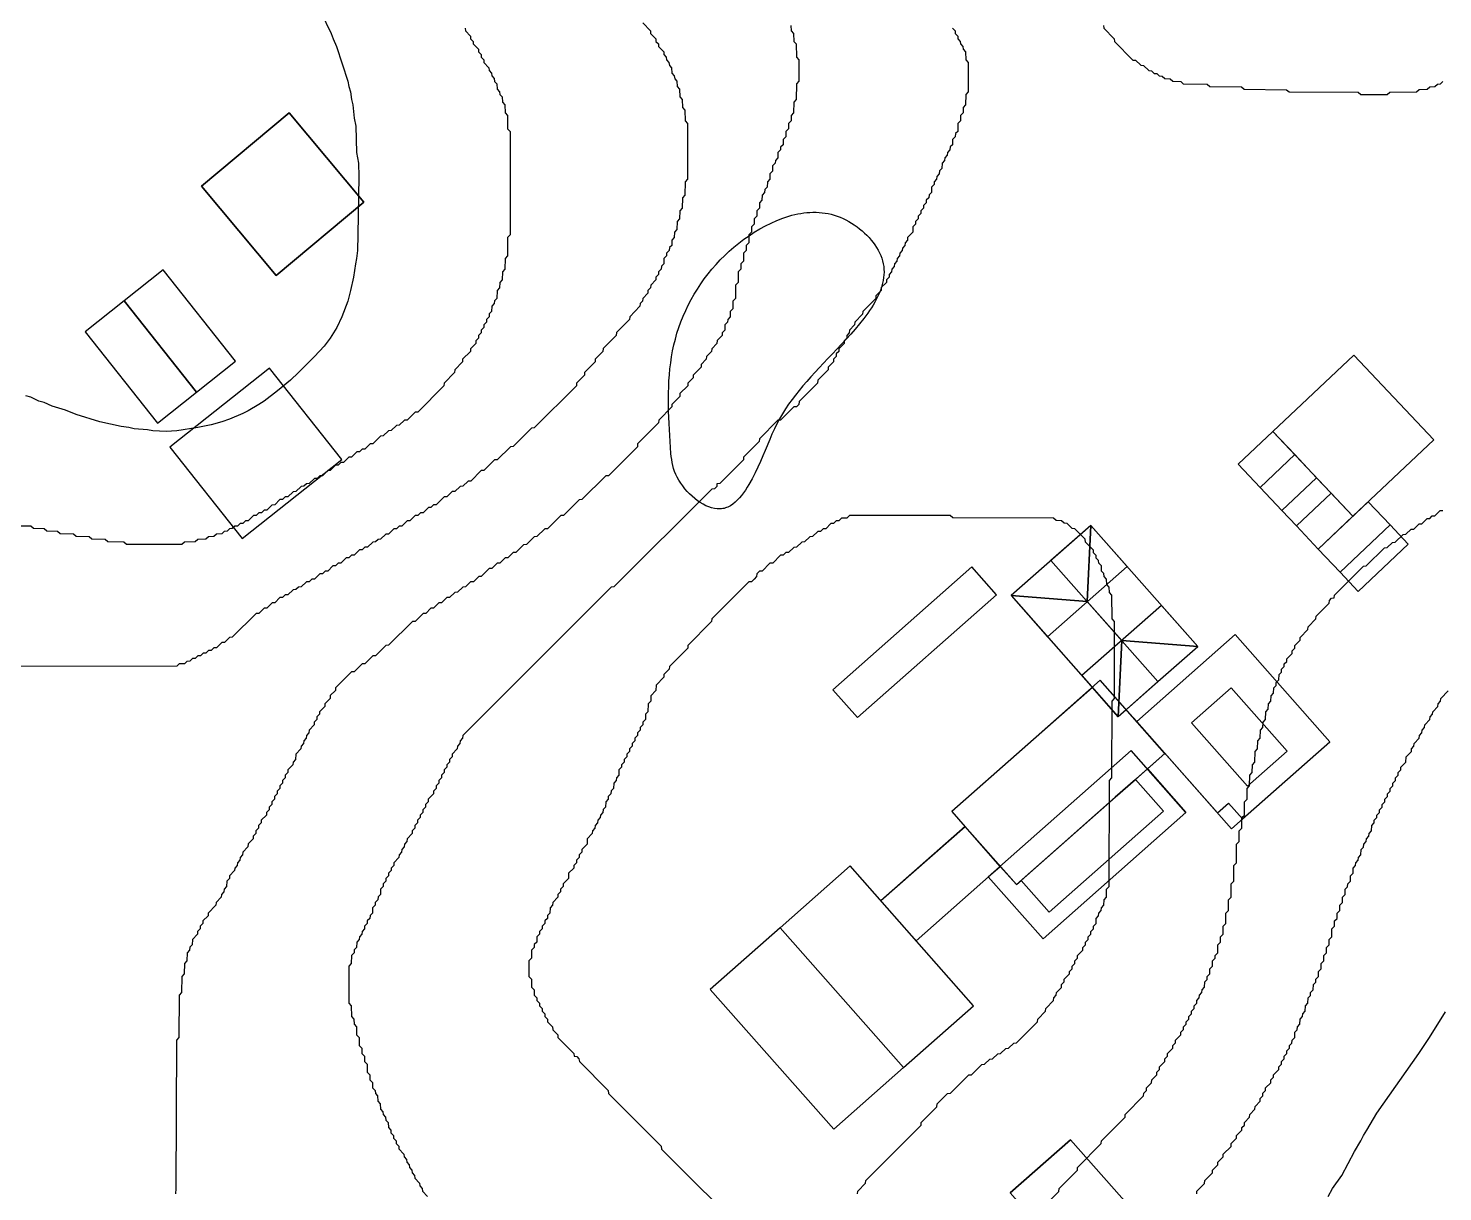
# Model space of a CAD drawing. Header units: millimetres. Extents: x 0 to 1200, y 0 to 1080.
# Drawn here: x 334.2 to 601.2, y 249.7 to 469.2 of the extents above; entities that cross this region are included whole.
import ezdxf

# ---------------------------------------------------------------- set-up
doc = ezdxf.new("R2010")
doc.units = ezdxf.units.MM
for name, color, linetype in [('BLDG_BOX_CAMPUS', 5, 'Continuous'), ('BLDG_BOX_PLATFORM', 3, 'Continuous'), ('BLDG_FOOTPRINT_CAMPUS', 8, 'Continuous'), ('BLDG_FOOTPRINT_PLATFORM', 94, 'Continuous'), ('CONTOUR_57', 30, 'Continuous'), ('CONTOUR_58', 22, 'Continuous'), ('CONTOUR_59', 22, 'Continuous'), ('CONTOUR_60', 14, 'Continuous'), ('CONTOUR_61', 14, 'Continuous'), ('CONTOUR_62', 12, 'Continuous'), ('WATER', 4, 'Continuous')]:
    doc.layers.add(name, color=color, linetype=linetype)

msp = doc.modelspace()

# ---------------------------------------------------------------- linework, layer by layer
at = {"layer": 'BLDG_BOX_CAMPUS'}
for points in [[(366.91, 439.45, 113.89), (381.02, 422.56, 113.97), (397.59, 436.41, 114.03), (383.49, 453.29, 113.95), (366.91, 439.45, 113.89)], [(352.33, 417.79, 113.91), (366, 400.56, 113.98), (373.37, 406.4, 113.98), (359.7, 423.64, 113.91), (352.33, 417.79, 113.91)], [(366, 400.56, 113.98), (352.33, 417.79, 113.91), (344.97, 411.95, 113.93), (358.64, 394.72, 113.99), (366, 400.56, 113.98)], [(569.16, 393.12, 122.81), (584.26, 377.13, 122.26), (599.53, 391.54, 122.26), (584.43, 407.54, 122.76), (569.16, 393.12, 122.81)], [(379.77, 405.09, 113.99), (360.97, 390.18, 114.25), (374.64, 372.94, 116.32), (393.44, 387.86, 115.95), (379.77, 405.09, 113.99)], [(562.61, 386.95, 122.9), (566.73, 382.58, 122.77), (573.27, 388.76, 122.69), (569.16, 393.12, 122.81), (562.61, 386.95, 122.9)], [(577.39, 384.4, 122.54), (573.27, 388.76, 122.69), (566.73, 382.58, 122.77), (570.85, 378.22, 122.62), (577.39, 384.4, 122.54)], [(580.14, 381.49, 122.44), (577.39, 384.4, 122.54), (570.85, 378.22, 122.62), (573.59, 375.31, 122.5), (580.14, 381.49, 122.44)], [(577.71, 370.95, 122.3), (584.26, 377.13, 122.26), (580.14, 381.49, 122.44), (573.59, 375.31, 122.5), (577.71, 370.95, 122.3)], [(581.83, 366.59, 122.08), (591.29, 375.51, 122.08), (587.17, 379.87, 122.26), (577.71, 370.95, 122.3), (581.83, 366.59, 122.08)], [(534.77, 375.39, 123.85), (519.78, 362.15, 124.04), (526.63, 354.4, 124.04), (541.62, 367.64, 123.73), (534.77, 375.39, 123.85)], [(554.96, 352.54, 123.02), (534.77, 375.39, 123.85), (527.27, 368.77, 124.01), (547.47, 345.92, 123.44), (554.96, 352.54, 123.02)], [(585.26, 362.95, 121.84), (594.72, 371.87, 121.88), (591.29, 375.51, 122.08), (581.83, 366.59, 122.08), (585.26, 362.95, 121.84)], [(519.78, 362.15, 124.04), (539.98, 339.3, 123.92), (547.47, 345.92, 123.44), (527.27, 368.77, 124.01), (519.78, 362.15, 124.04)], [(490.73, 339.15, 124.24), (516.96, 362.32, 124.04), (512.32, 367.57, 124.03), (486.1, 344.39, 124.17), (490.73, 339.15, 124.24)], [(539.98, 339.3, 123.92), (554.96, 352.54, 123.02), (548.11, 360.3, 123.44), (533.12, 347.05, 124.03), (539.98, 339.3, 123.92)], [(579.93, 334.56, 121.1), (562.05, 354.8, 122.64), (543.46, 338.37, 123.67), (561.34, 318.14, 122.12), (579.93, 334.56, 121.1)], [(561.29, 344.78, 122.53), (553.79, 338.16, 122.95), (564.39, 326.17, 122.01), (571.88, 332.79, 121.6), (561.29, 344.78, 122.53)], [(561.29, 344.78, 122.53), (553.79, 338.16, 122.95), (564.39, 326.17, 122.01), (571.88, 332.79, 121.6), (561.29, 344.78, 122.53)], [(525.77, 297.38, 124.05), (552.75, 321.22, 122.85), (542.42, 332.91, 123.73), (515.44, 309.08, 124.17), (525.77, 297.38, 124.05)], [(543.22, 327.48, 123.64), (521.64, 308.41, 124.11), (526.94, 302.41, 124.06), (548.52, 321.49, 123.18), (543.22, 327.48, 123.64)], [(501.8, 297.03, 124.17), (517.69, 311.06, 124.16), (511.07, 318.56, 124.26), (495.18, 304.53, 124.27), (501.8, 297.03, 124.17)], [(512.65, 284.74, 124.06), (489.36, 311.13, 124.35), (476.16, 299.48, 124.16), (499.46, 273.09, 124.04), (512.65, 284.74, 124.06)], [(499.46, 273.09, 124.04), (476.16, 299.48, 124.16), (462.97, 287.83, 124.07), (486.26, 261.44, 124.02), (499.46, 273.09, 124.04)], [(556.12, 230.99, 118.93), (530.98, 259.48, 122.33), (519.58, 249.42, 122.46), (544.73, 220.93, 119.28), (556.12, 230.99, 118.93)]]:
    msp.add_polyline3d(points, close=True, dxfattribs=at)
at = {"layer": 'BLDG_BOX_PLATFORM'}
msp.add_polyline3d([(536.58, 346.17, 124.01), (508.55, 321.4, 124.3), (520.74, 307.61, 124.12), (548.76, 332.38, 123.25), (536.58, 346.17, 124.01)], close=True, dxfattribs=at)
at = {"layer": 'BLDG_FOOTPRINT_CAMPUS'}
for points in [[(366.91, 439.45, 113.89), (383.49, 453.29, 113.95), (397.59, 436.41, 114.03), (381.02, 422.56, 113.97), (366.91, 439.45, 113.89)], [(352.33, 417.79, 113.91), (366, 400.56, 113.98), (373.37, 406.4, 113.98), (359.7, 423.64, 113.91), (352.33, 417.79, 113.91)], [(344.97, 411.95, 113.93), (358.64, 394.72, 113.99), (366, 400.56, 113.98), (352.33, 417.79, 113.91), (344.97, 411.95, 113.93)], [(569.16, 393.12, 122.81), (584.26, 377.13, 122.26), (599.53, 391.54, 122.26), (584.43, 407.54, 122.76), (569.16, 393.12, 122.81)], [(393.44, 387.86, 115.95), (379.77, 405.09, 113.99), (360.97, 390.18, 114.25), (374.64, 372.94, 116.32), (393.44, 387.86, 115.95)], [(562.61, 386.95, 122.9), (566.73, 382.58, 122.77), (573.27, 388.76, 122.69), (569.16, 393.12, 122.81), (562.61, 386.95, 122.9)], [(566.73, 382.58, 122.77), (570.85, 378.22, 122.62), (577.39, 384.4, 122.54), (573.27, 388.76, 122.69), (566.73, 382.58, 122.77)], [(570.85, 378.22, 122.62), (573.59, 375.31, 122.5), (580.14, 381.49, 122.44), (577.39, 384.4, 122.54), (570.85, 378.22, 122.62)], [(573.59, 375.31, 122.5), (577.71, 370.95, 122.3), (584.26, 377.13, 122.26), (580.14, 381.49, 122.44), (573.59, 375.31, 122.5)], [(577.71, 370.95, 122.3), (581.83, 366.59, 122.08), (591.29, 375.51, 122.08), (587.17, 379.87, 122.26), (584.26, 377.13, 122.26), (577.71, 370.95, 122.3)], [(534.13, 361.02, 124.01), (534.77, 375.39, 123.85), (519.78, 362.15, 124.04), (534.13, 361.02, 124.01)], [(540.62, 353.67, 123.91), (554.96, 352.54, 123.02), (534.77, 375.39, 123.85), (534.13, 361.02, 124.01), (540.62, 353.67, 123.91)], [(594.72, 371.87, 121.88), (591.29, 375.51, 122.08), (581.83, 366.59, 122.08), (585.26, 362.95, 121.84), (594.72, 371.87, 121.88)], [(490.73, 339.15, 124.24), (516.96, 362.32, 124.04), (512.32, 367.57, 124.03), (486.1, 344.39, 124.17), (490.73, 339.15, 124.24)], [(539.98, 339.3, 123.92), (540.62, 353.67, 123.91), (534.13, 361.02, 124.01), (519.78, 362.15, 124.04), (539.98, 339.3, 123.92)], [(539.98, 339.3, 123.92), (554.96, 352.54, 123.02), (540.62, 353.67, 123.91), (539.98, 339.3, 123.92)], [(558.69, 321.14, 122.38), (560.79, 322.99, 122.24), (563.44, 320, 121.99), (579.93, 334.56, 121.1), (562.05, 354.8, 122.64), (543.46, 338.37, 123.67), (558.69, 321.14, 122.38)], [(553.79, 338.16, 122.95), (561.29, 344.78, 122.53), (571.88, 332.79, 121.6), (564.39, 326.17, 122.01), (553.79, 338.16, 122.95)], [(564.39, 326.17, 122.01), (571.88, 332.79, 121.6), (561.29, 344.78, 122.53), (553.79, 338.16, 122.95), (564.39, 326.17, 122.01)], [(515.44, 309.08, 124.17), (517.69, 311.06, 124.16), (520.74, 307.61, 124.12), (521.64, 308.41, 124.11), (526.94, 302.41, 124.06), (548.52, 321.49, 123.18), (543.22, 327.48, 123.64), (545.47, 329.47, 123.48), (552.75, 321.22, 122.85), (525.77, 297.38, 124.05), (515.44, 309.07, 124.17), (515.44, 309.08, 124.17)], [(521.64, 308.41, 124.11), (526.94, 302.41, 124.06), (548.52, 321.49, 123.18), (543.22, 327.48, 123.64), (539.4, 324.1, 123.91), (529.36, 315.23, 124.07), (521.64, 308.41, 124.11)], [(501.8, 297.03, 124.17), (517.69, 311.06, 124.16), (511.07, 318.55, 124.26), (495.18, 304.53, 124.27), (501.8, 297.03, 124.17)], [(512.65, 284.74, 124.06), (489.36, 311.13, 124.35), (476.16, 299.48, 124.16), (499.46, 273.09, 124.04), (512.65, 284.74, 124.06)], [(486.26, 261.44, 124.02), (499.46, 273.09, 124.04), (476.16, 299.48, 124.16), (462.97, 287.83, 124.07), (486.26, 261.44, 124.02)], [(544.73, 220.93, 119.28), (519.58, 249.42, 122.46), (530.98, 259.48, 122.33), (556.12, 230.99, 118.93), (544.73, 220.93, 119.28)]]:
    msp.add_polyline3d(points, close=True, dxfattribs=at)
at = {"layer": 'BLDG_FOOTPRINT_PLATFORM'}
msp.add_polyline3d([(511.07, 318.55, 124.26), (517.69, 311.06, 124.16), (520.74, 307.61, 124.12), (529.36, 315.23, 124.07), (539.4, 324.1, 123.91), (543.22, 327.48, 123.64), (548.76, 332.38, 123.25), (543.46, 338.37, 123.67), (541.48, 340.62, 123.82), (539.98, 339.3, 123.92), (535.08, 344.84, 124.02), (508.55, 321.4, 124.3), (511.07, 318.55, 124.26)], close=True, dxfattribs=at)
at = {"layer": 'CONTOUR_57'}
msp.add_polyline3d([(389.44, 472.25, 114), (391.44, 468.25, 114), (391.77, 467.25, 114), (392.44, 465.75, 114), (394.56, 459.25, 114), (394.74, 458.25, 114), (395.04, 457.25, 114), (395.25, 455.75, 114), (395.52, 454.75, 114), (395.76, 452.25, 114), (396.07, 450.75, 114), (396.21, 445.75, 114), (396.54, 443.75, 114), (396.6, 441.25, 114), (396.47, 430.25, 114), (396.35, 427.25, 114), (396.2, 425.75, 114), (395.98, 424.75, 114), (395.63, 422.25, 114), (395.08, 419.75, 114), (394.53, 417.75, 114), (393.45, 414.75, 114), (392.47, 412.75, 114), (391.24, 410.75, 114), (390.09, 409.25, 114), (388.24, 407.25, 114), (385.27, 404.25, 114), (383.75, 402.83, 114), (381.25, 400.79, 114), (378.75, 398.87, 114), (377.75, 398.2, 114), (375.75, 397.01, 114), (374.75, 396.51, 114), (372.25, 395.46, 114), (370.75, 394.95, 114), (368.75, 394.4, 114), (366.25, 393.87, 114), (362.25, 393.26, 114), (360.25, 393.15, 114), (357.75, 393.24, 114), (356.75, 393.42, 114), (354.25, 393.63, 114), (353.25, 393.86, 114), (351.75, 394.05, 114), (347.75, 394.95, 114), (343.25, 396.33, 114), (341.25, 397.15, 114), (338.75, 397.92, 114), (337.25, 398.6, 114), (336.25, 398.87, 114), (334.75, 399.58, 114), (333.75, 399.84, 114)], dxfattribs=at)
at = {"layer": 'CONTOUR_58'}
msp.add_polyline3d([(416.7, 469.25, 116), (416.75, 468.71, 116), (417.7, 467.75, 116), (417.72, 467.25, 116), (418.2, 466.75, 116), (418.22, 466.25, 116), (419.2, 465.25, 116), (419.22, 464.75, 116), (419.7, 464.25, 116), (419.72, 463.75, 116), (420.2, 463.25, 116), (420.22, 462.75, 116), (421.19, 461.75, 116), (421.22, 461.25, 116), (421.7, 460.75, 116), (421.72, 460.25, 116), (422.19, 459.75, 116), (422.25, 459.19, 116), (422.69, 458.75, 116), (422.72, 457.75, 116), (423.19, 457.25, 116), (423.25, 456.69, 116), (423.69, 456.25, 116), (423.72, 455.25, 116), (424.18, 454.75, 116), (424.22, 453.25, 116), (424.68, 452.75, 116), (424.72, 450.25, 116), (425.19, 449.75, 116), (425.19, 430.25, 116), (424.72, 429.75, 116), (424.69, 426.25, 116), (424.22, 425.75, 116), (424.19, 423.75, 116), (423.72, 423.25, 116), (423.69, 421.75, 116), (423.22, 421.25, 116), (423.19, 420.25, 116), (422.72, 419.75, 116), (422.69, 418.25, 116), (422.25, 417.81, 116), (422.2, 417.25, 116), (421.72, 416.75, 116), (421.69, 415.75, 116), (421.25, 415.31, 116), (421.2, 414.75, 116), (420.72, 414.25, 116), (420.7, 413.75, 116), (420.22, 413.25, 116), (420.2, 412.75, 116), (419.72, 412.25, 116), (419.7, 411.75, 116), (419.22, 411.25, 116), (419.2, 410.75, 116), (418.72, 410.25, 116), (418.69, 409.75, 116), (417.72, 408.75, 116), (417.7, 408.25, 116), (416.22, 406.75, 116), (416.2, 406.25, 116), (414.72, 404.75, 116), (414.7, 404.25, 116), (412.72, 402.25, 116), (412.7, 401.75, 116), (407.75, 396.8, 116), (407.25, 396.78, 116), (405.75, 395.29, 116), (405.25, 395.27, 116), (404.25, 394.29, 116), (403.75, 394.27, 116), (402.75, 393.29, 116), (402.25, 393.27, 116), (401.25, 392.28, 116), (400.75, 392.27, 116), (399.25, 390.79, 116), (398.75, 390.77, 116), (397.75, 389.78, 116), (397.25, 389.77, 116), (396.75, 389.28, 116), (396.25, 389.27, 116), (395.25, 388.28, 116), (394.72, 388.25, 116), (393.75, 387.28, 116), (393.25, 387.27, 116), (392.75, 386.78, 116), (392.25, 386.77, 116), (391.25, 385.78, 116), (390.75, 385.77, 116), (389.75, 384.78, 116), (389.25, 384.77, 116), (388.75, 384.28, 116), (388.25, 384.27, 116), (387.25, 383.28, 116), (386.75, 383.27, 116), (386.25, 382.78, 116), (385.75, 382.77, 116), (384.75, 381.78, 116), (384.23, 381.75, 116), (383.25, 380.78, 116), (382.75, 380.77, 116), (382.25, 380.28, 116), (381.75, 380.27, 116), (380.75, 379.28, 116), (380.22, 379.25, 116), (379.25, 378.28, 116), (378.75, 378.27, 116), (378.25, 377.78, 116), (377.75, 377.77, 116), (377.25, 377.28, 116), (376.75, 377.27, 116), (375.75, 376.29, 116), (375.25, 376.27, 116), (374.75, 375.79, 116), (374.25, 375.77, 116), (373.75, 375.29, 116), (373.25, 375.27, 116), (372.75, 374.79, 116), (372.25, 374.77, 116), (371.75, 374.29, 116), (371.21, 374.25, 116), (370.75, 373.79, 116), (369.75, 373.77, 116), (369.25, 373.29, 116), (368.25, 373.27, 116), (367.75, 372.79, 116), (366.25, 372.77, 116), (365.75, 372.3, 116), (363.75, 372.27, 116), (363.25, 371.8, 116), (352.75, 371.79, 116), (352.25, 372.27, 116), (349.25, 372.29, 116), (348.75, 372.77, 116), (346.25, 372.79, 116), (345.75, 373.27, 116), (343.25, 373.29, 116), (342.75, 373.77, 116), (340.25, 373.79, 116), (339.75, 374.27, 116), (337.75, 374.29, 116), (337.25, 374.77, 116), (335.25, 374.79, 116), (334.75, 375.27, 116), (332.75, 375.29, 116)], dxfattribs=at)
at = {"layer": 'CONTOUR_59'}
for points in [[(450.21, 470.25, 118), (451.68, 468.75, 118), (451.71, 468.25, 118), (452.67, 467.25, 118), (452.7, 466.75, 118), (453.18, 466.25, 118), (453.21, 465.75, 118), (454.17, 464.75, 118), (454.2, 464.25, 118), (454.67, 463.75, 118), (454.7, 463.25, 118), (455.17, 462.75, 118), (455.25, 462.17, 118), (455.67, 461.75, 118), (455.71, 460.75, 118), (456.18, 460.25, 118), (456.25, 459.67, 118), (456.67, 459.25, 118), (456.71, 458.25, 118), (457.16, 457.75, 118), (457.21, 456.25, 118), (457.67, 455.75, 118), (457.71, 454.25, 118), (458.16, 453.75, 118), (458.21, 451.75, 118), (458.66, 451.25, 118), (458.67, 440.75, 118), (458.21, 440.25, 118), (458.17, 437.75, 118), (457.71, 437.25, 118), (457.67, 435.25, 118), (457.21, 434.75, 118), (457.18, 433.25, 118), (456.71, 432.75, 118), (456.68, 431.25, 118), (456.21, 430.75, 118), (456.18, 429.75, 118), (455.71, 429.25, 118), (455.68, 428.25, 118), (455.25, 427.82, 118), (455.18, 427.25, 118), (454.71, 426.75, 118), (454.69, 426.25, 118), (454.22, 425.75, 118), (454.18, 424.75, 118), (453.75, 424.32, 118), (453.69, 423.75, 118), (453.21, 423.25, 118), (453.19, 422.75, 118), (452.71, 422.25, 118), (452.68, 421.75, 118), (451.72, 420.75, 118), (451.69, 420.25, 118), (451.21, 419.75, 118), (451.19, 419.25, 118), (450.22, 418.25, 118), (450.2, 417.75, 118), (449.71, 417.25, 118), (449.69, 416.75, 118), (447.75, 414.79, 118), (447.7, 414.25, 118), (445.25, 411.79, 118), (445.2, 411.25, 118), (442.75, 408.78, 118), (442.71, 408.25, 118), (441.23, 406.75, 118), (441.21, 406.25, 118), (439.25, 404.28, 118), (439.21, 403.75, 118), (437.73, 402.25, 118), (437.71, 401.75, 118), (429.75, 393.79, 118), (429.23, 393.75, 118), (425.75, 390.28, 118), (425.23, 390.25, 118), (422.75, 387.78, 118), (422.23, 387.75, 118), (420.25, 385.78, 118), (419.73, 385.75, 118), (417.75, 383.78, 118), (417.25, 383.77, 118), (416.25, 382.78, 118), (415.75, 382.77, 118), (414.75, 381.78, 118), (414.25, 381.77, 118), (413.25, 380.78, 118), (412.75, 380.77, 118), (411.25, 379.28, 118), (410.75, 379.27, 118), (410.25, 378.78, 118), (409.75, 378.77, 118), (408.75, 377.78, 118), (408.25, 377.77, 118), (407.75, 377.28, 118), (407.25, 377.27, 118), (406.25, 376.28, 118), (405.75, 376.27, 118), (404.75, 375.28, 118), (404.25, 375.27, 118), (403.75, 374.78, 118), (403.25, 374.77, 118), (402.25, 373.78, 118), (401.73, 373.75, 118), (400.75, 372.78, 118), (400.25, 372.77, 118), (399.75, 372.28, 118), (399.25, 372.27, 118), (398.25, 371.28, 118), (397.75, 371.27, 118), (397.25, 370.78, 118), (396.75, 370.77, 118), (395.75, 369.78, 118), (395.25, 369.77, 118), (394.75, 369.28, 118), (394.25, 369.27, 118), (393.25, 368.28, 118), (392.75, 368.27, 118), (392.25, 367.78, 118), (391.75, 367.77, 118), (390.75, 366.78, 118), (390.25, 366.77, 118), (389.75, 366.28, 118), (389.25, 366.27, 118), (388.25, 365.28, 118), (387.75, 365.27, 118), (387.25, 364.78, 118), (386.75, 364.77, 118), (385.75, 363.78, 118), (385.25, 363.77, 118), (384.75, 363.28, 118), (384.25, 363.27, 118), (383.25, 362.28, 118), (382.75, 362.27, 118), (382.25, 361.78, 118), (381.75, 361.77, 118), (380.75, 360.78, 118), (380.25, 360.77, 118), (379.25, 359.78, 118), (378.75, 359.77, 118), (377.75, 358.78, 118), (377.23, 358.75, 118), (372.75, 354.29, 118), (372.25, 354.27, 118), (371.25, 353.29, 118), (370.75, 353.28, 118), (369.75, 352.3, 118), (369.25, 352.28, 118), (368.75, 351.79, 118), (368.25, 351.78, 118), (367.75, 351.29, 118), (367.25, 351.28, 118), (366.75, 350.8, 118), (366.25, 350.78, 118), (365.75, 350.3, 118), (365.25, 350.28, 118), (364.75, 349.8, 118), (364.19, 349.75, 118), (363.75, 349.31, 118), (362.75, 349.28, 118), (362.25, 348.81, 118), (326.75, 348.78, 118)], [(579.6, 248.75, 118), (580.39, 250.25, 118), (582.15, 252.75, 118), (584.54, 257.25, 118), (585.78, 259.25, 118), (586.25, 260.24, 118), (586.91, 261.25, 118), (588.75, 264.46, 118), (596.72, 275.75, 118), (598.71, 278.75, 118), (601.75, 283.62, 118)]]:
    msp.add_polyline3d(points, dxfattribs=at)
at = {"layer": 'CONTOUR_60'}
for points in [[(478.19, 469.75, 120), (478.22, 468.75, 120), (478.69, 468.25, 120), (478.72, 466.75, 120), (479.19, 466.25, 120), (479.22, 463.75, 120), (479.69, 463.25, 120), (479.71, 461.25, 120), (479.69, 459.25, 120), (479.22, 458.75, 120), (479.2, 455.75, 120), (478.73, 455.25, 120), (478.7, 453.25, 120), (478.23, 452.75, 120), (478.21, 451.75, 120), (477.73, 451.25, 120), (477.71, 450.25, 120), (477.23, 449.75, 120), (477.21, 448.75, 120), (476.73, 448.25, 120), (476.71, 447.25, 120), (476.25, 446.79, 120), (476.22, 446.25, 120), (475.73, 445.75, 120), (475.72, 444.75, 120), (475.25, 444.28, 120), (475.22, 443.75, 120), (474.73, 443.25, 120), (474.72, 442.25, 120), (474.23, 441.75, 120), (474.22, 440.75, 120), (473.74, 440.25, 120), (473.72, 439.25, 120), (473.25, 438.78, 120), (473.23, 438.25, 120), (472.74, 437.75, 120), (472.72, 436.75, 120), (472.24, 436.25, 120), (472.23, 435.25, 120), (471.74, 434.75, 120), (471.73, 433.75, 120), (471.24, 433.25, 120), (471.23, 432.25, 120), (470.74, 431.75, 120), (470.73, 430.75, 120), (470.24, 430.25, 120), (470.23, 428.75, 120), (469.74, 428.25, 120), (469.73, 427.25, 120), (469.24, 426.75, 120), (469.23, 425.25, 120), (468.74, 424.75, 120), (468.73, 423.75, 120), (468.24, 423.25, 120), (468.22, 421.25, 120), (467.74, 420.75, 120), (467.72, 418.25, 120), (467.24, 417.75, 120), (467.22, 416.25, 120), (466.73, 415.75, 120), (466.72, 414.75, 120), (466.25, 414.28, 120), (466.22, 413.75, 120), (465.73, 413.25, 120), (465.72, 412.25, 120), (465.23, 411.75, 120), (465.22, 411.25, 120), (464.25, 410.28, 120), (464.22, 409.75, 120), (463.23, 408.75, 120), (463.22, 408.25, 120), (462.23, 407.25, 120), (462.22, 406.75, 120), (461.23, 405.75, 120), (461.22, 405.25, 120), (459.73, 403.75, 120), (459.72, 403.25, 120), (458.73, 402.25, 120), (458.72, 401.75, 120), (457.25, 400.27, 120), (457.22, 399.75, 120), (455.73, 398.25, 120), (455.72, 397.75, 120), (453.25, 395.27, 120), (453.22, 394.75, 120), (449.25, 390.77, 120), (449.22, 390.25, 120), (443.75, 384.78, 120), (443.23, 384.75, 120), (438.75, 380.28, 120), (438.23, 380.25, 120), (435.25, 377.28, 120), (434.73, 377.25, 120), (432.25, 374.78, 120), (431.75, 374.77, 120), (430.25, 373.28, 120), (429.75, 373.27, 120), (428.25, 371.78, 120), (427.73, 371.75, 120), (426.25, 370.28, 120), (425.75, 370.27, 120), (424.75, 369.28, 120), (424.25, 369.27, 120), (423.25, 368.28, 120), (422.75, 368.27, 120), (421.75, 367.28, 120), (421.25, 367.27, 120), (419.75, 365.78, 120), (419.25, 365.77, 120), (418.25, 364.78, 120), (417.73, 364.75, 120), (416.75, 363.78, 120), (416.25, 363.77, 120), (415.25, 362.78, 120), (414.75, 362.77, 120), (413.75, 361.78, 120), (413.25, 361.77, 120), (412.25, 360.78, 120), (411.75, 360.77, 120), (410.75, 359.78, 120), (410.25, 359.77, 120), (409.25, 358.78, 120), (408.75, 358.77, 120), (407.25, 357.28, 120), (406.73, 357.25, 120), (402.25, 352.78, 120), (401.75, 352.77, 120), (399.75, 350.78, 120), (399.25, 350.77, 120), (397.75, 349.28, 120), (397.23, 349.25, 120), (395.75, 347.78, 120), (395.23, 347.75, 120), (392.25, 344.77, 120), (392.22, 344.25, 120), (391.25, 343.28, 120), (391.22, 342.75, 120), (390.23, 341.75, 120), (390.22, 341.25, 120), (389.23, 340.25, 120), (389.22, 339.75, 120), (388.73, 339.25, 120), (388.71, 338.75, 120), (388.23, 338.25, 120), (388.21, 337.75, 120), (387.23, 336.75, 120), (387.21, 336.25, 120), (386.73, 335.75, 120), (386.71, 335.25, 120), (386.22, 334.75, 120), (386.21, 334.25, 120), (385.72, 333.75, 120), (385.7, 333.25, 120), (384.73, 332.25, 120), (384.7, 331.25, 120), (384.22, 330.75, 120), (384.2, 330.25, 120), (383.22, 329.25, 120), (383.2, 328.75, 120), (382.72, 328.25, 120), (382.7, 327.75, 120), (382.22, 327.25, 120), (382.2, 326.75, 120), (381.72, 326.25, 120), (381.7, 325.75, 120), (381.22, 325.25, 120), (381.2, 324.75, 120), (380.72, 324.25, 120), (380.69, 323.75, 120), (380.21, 323.25, 120), (380.19, 322.75, 120), (379.71, 322.25, 120), (379.69, 321.75, 120), (379.21, 321.25, 120), (379.18, 320.75, 120), (378.21, 319.75, 120), (378.19, 319.25, 120), (377.71, 318.75, 120), (377.69, 318.25, 120), (377.21, 317.75, 120), (377.18, 317.25, 120), (376.71, 316.75, 120), (376.68, 316.25, 120), (375.75, 315.31, 120), (375.68, 314.75, 120), (374.71, 313.75, 120), (374.69, 313.25, 120), (374.21, 312.75, 120), (374.18, 312.25, 120), (373.71, 311.75, 120), (373.68, 311.25, 120), (373.21, 310.75, 120), (373.18, 310.25, 120), (372.21, 309.25, 120), (372.19, 308.75, 120), (371.71, 308.25, 120), (371.67, 307.25, 120), (371.2, 306.75, 120), (371.17, 306.25, 120), (370.7, 305.75, 120), (370.67, 305.25, 120), (369.7, 304.25, 120), (369.67, 303.75, 120), (368.21, 302.25, 120), (368.18, 301.75, 120), (367.21, 300.75, 120), (367.19, 300.25, 120), (366.71, 299.75, 120), (366.68, 299.25, 120), (366.21, 298.75, 120), (366.18, 298.25, 120), (365.22, 297.25, 120), (365.18, 296.25, 120), (364.75, 295.82, 120), (364.69, 295.25, 120), (364.22, 294.75, 120), (364.18, 293.25, 120), (363.72, 292.75, 120), (363.68, 290.75, 120), (363.21, 290.25, 120), (363.17, 287.25, 120), (362.71, 286.75, 120), (362.65, 278.75, 120), (362.2, 278.25, 120), (362.12, 250.25, 120), (362.04, 249.25, 120)], [(554.77, 249.25, 120), (554.79, 249.75, 120), (556.25, 251.22, 120), (556.29, 251.75, 120), (557.77, 253.25, 120), (557.78, 253.75, 120), (558.77, 254.75, 120), (558.78, 255.25, 120), (559.77, 256.25, 120), (559.79, 256.75, 120), (561.25, 258.22, 120), (561.28, 258.75, 120), (562.27, 259.75, 120), (562.28, 260.25, 120), (563.27, 261.25, 120), (563.28, 261.75, 120), (563.77, 262.25, 120), (563.78, 262.75, 120), (564.75, 263.72, 120), (564.78, 264.25, 120), (565.77, 265.25, 120), (565.78, 265.75, 120), (566.77, 266.75, 120), (566.78, 267.25, 120), (567.27, 267.75, 120), (567.28, 268.25, 120), (567.77, 268.75, 120), (567.78, 269.25, 120), (568.75, 270.22, 120), (568.78, 270.75, 120), (569.27, 271.25, 120), (569.28, 271.75, 120), (570.27, 272.75, 120), (570.28, 273.25, 120), (570.77, 273.75, 120), (570.78, 274.25, 120), (571.27, 274.75, 120), (571.28, 275.25, 120), (571.77, 275.75, 120), (571.78, 276.25, 120), (572.27, 276.75, 120), (572.28, 277.25, 120), (572.75, 277.72, 120), (572.78, 278.25, 120), (573.27, 278.75, 120), (573.28, 279.75, 120), (573.75, 280.22, 120), (573.78, 280.75, 120), (574.27, 281.25, 120), (574.29, 282.25, 120), (574.75, 282.71, 120), (574.78, 283.25, 120), (575.27, 283.75, 120), (575.29, 284.75, 120), (575.77, 285.25, 120), (575.79, 286.25, 120), (576.25, 286.71, 120), (576.28, 287.25, 120), (576.77, 287.75, 120), (576.79, 288.75, 120), (577.25, 289.21, 120), (577.28, 289.75, 120), (577.77, 290.25, 120), (577.79, 291.25, 120), (578.27, 291.75, 120), (578.29, 292.75, 120), (578.77, 293.25, 120), (578.79, 294.25, 120), (579.27, 294.75, 120), (579.29, 295.75, 120), (579.77, 296.25, 120), (579.79, 297.25, 120), (580.27, 297.75, 120), (580.29, 299.25, 120), (580.77, 299.75, 120), (580.79, 300.75, 120), (581.27, 301.25, 120), (581.3, 302.25, 120), (581.77, 302.75, 120), (581.8, 303.75, 120), (582.27, 304.25, 120), (582.3, 305.25, 120), (582.78, 305.75, 120), (582.8, 306.75, 120), (583.25, 307.2, 120), (583.3, 307.75, 120), (583.78, 308.25, 120), (583.8, 309.25, 120), (584.28, 309.75, 120), (584.3, 310.75, 120), (584.75, 311.2, 120), (584.8, 311.75, 120), (585.28, 312.25, 120), (585.3, 312.75, 120), (585.78, 313.25, 120), (585.8, 314.25, 120), (586.25, 314.7, 120), (586.3, 315.25, 120), (586.78, 315.75, 120), (586.8, 316.25, 120), (587.28, 316.75, 120), (587.3, 317.25, 120), (587.78, 317.75, 120), (587.81, 318.75, 120), (588.28, 319.25, 120), (588.3, 319.75, 120), (588.78, 320.25, 120), (588.8, 320.75, 120), (589.28, 321.25, 120), (589.3, 321.75, 120), (589.78, 322.25, 120), (589.8, 322.75, 120), (590.28, 323.25, 120), (590.31, 323.75, 120), (590.78, 324.25, 120), (590.81, 324.75, 120), (591.28, 325.25, 120), (591.31, 325.75, 120), (591.79, 326.25, 120), (591.81, 326.75, 120), (592.29, 327.25, 120), (592.31, 327.75, 120), (592.79, 328.25, 120), (592.81, 328.75, 120), (593.29, 329.25, 120), (593.31, 329.75, 120), (594.28, 330.75, 120), (594.32, 331.75, 120), (595.29, 332.75, 120), (595.31, 333.25, 120), (595.79, 333.75, 120), (595.82, 334.25, 120), (596.79, 335.25, 120), (596.81, 335.75, 120), (597.29, 336.25, 120), (597.32, 336.75, 120), (597.79, 337.25, 120), (597.82, 337.75, 120), (598.79, 338.75, 120), (598.82, 339.25, 120), (599.3, 339.75, 120), (599.33, 340.25, 120), (600.29, 341.25, 120), (600.33, 341.75, 120), (600.8, 342.25, 120), (600.84, 342.75, 120), (602.25, 344.18, 120)]]:
    msp.add_polyline3d(points, dxfattribs=at)
at = {"layer": 'CONTOUR_61'}
for points in [[(508.7, 469.25, 122), (509.16, 468.75, 122), (509.2, 468.25, 122), (509.66, 467.75, 122), (509.7, 467.25, 122), (510.16, 466.75, 122), (510.19, 466.25, 122), (510.65, 465.75, 122), (510.69, 465.25, 122), (511.14, 464.75, 122), (511.2, 463.25, 122), (511.64, 462.75, 122), (511.65, 457.25, 122), (511.2, 456.75, 122), (511.16, 454.75, 122), (510.7, 454.25, 122), (510.67, 453.25, 122), (510.21, 452.75, 122), (510.17, 451.75, 122), (509.71, 451.25, 122), (509.67, 449.75, 122), (509.25, 449.33, 122), (509.18, 448.75, 122), (508.71, 448.25, 122), (508.68, 447.25, 122), (508.25, 446.82, 122), (508.18, 446.25, 122), (507.71, 445.75, 122), (507.69, 445.25, 122), (507.21, 444.75, 122), (507.19, 444.25, 122), (506.72, 443.75, 122), (506.69, 442.75, 122), (506.25, 442.31, 122), (506.19, 441.75, 122), (505.71, 441.25, 122), (505.69, 440.75, 122), (505.22, 440.25, 122), (505.2, 439.75, 122), (504.72, 439.25, 122), (504.69, 438.25, 122), (504.25, 437.81, 122), (504.19, 437.25, 122), (503.72, 436.75, 122), (503.7, 436.25, 122), (503.22, 435.75, 122), (503.2, 435.25, 122), (502.72, 434.75, 122), (502.7, 434.25, 122), (502.22, 433.75, 122), (502.2, 433.25, 122), (501.72, 432.75, 122), (501.7, 432.25, 122), (501.22, 431.75, 122), (501.19, 430.75, 122), (500.22, 429.75, 122), (500.2, 429.25, 122), (499.72, 428.75, 122), (499.7, 428.25, 122), (499.22, 427.75, 122), (499.2, 427.25, 122), (498.72, 426.75, 122), (498.7, 426.25, 122), (498.22, 425.75, 122), (498.2, 425.25, 122), (497.72, 424.75, 122), (497.7, 424.25, 122), (497.22, 423.75, 122), (497.2, 423.25, 122), (496.72, 422.75, 122), (496.7, 422.25, 122), (496.22, 421.75, 122), (496.2, 421.25, 122), (495.25, 420.29, 122), (495.2, 419.75, 122), (494.22, 418.75, 122), (494.2, 418.25, 122), (491.75, 415.78, 122), (491.71, 415.25, 122), (490.23, 413.75, 122), (490.21, 413.25, 122), (489.23, 412.25, 122), (489.21, 411.75, 122), (488.73, 411.25, 122), (488.71, 410.75, 122), (488.23, 410.25, 122), (488.21, 409.75, 122), (487.23, 408.75, 122), (487.21, 408.25, 122), (486.73, 407.75, 122), (486.71, 407.25, 122), (486.22, 406.75, 122), (486.21, 406.25, 122), (485.22, 405.25, 122), (485.21, 404.75, 122), (483.25, 402.78, 122), (483.21, 402.25, 122), (479.75, 398.78, 122), (479.7, 398.25, 122), (479.25, 397.8, 122), (478.72, 397.75, 122), (476.25, 395.28, 122), (475.73, 395.25, 122), (472.25, 391.77, 122), (472.22, 391.25, 122), (469.25, 388.27, 122), (469.22, 387.75, 122), (467.22, 385.75, 122), (464.75, 383.28, 122), (464.23, 383.25, 122), (464.22, 382.75, 122), (463.75, 382.28, 122), (463.23, 382.25, 122), (444.75, 363.78, 122), (444.23, 363.75, 122), (416.25, 335.77, 122), (416.22, 335.25, 122), (415.73, 334.75, 122), (415.72, 334.25, 122), (415.23, 333.75, 122), (415.21, 333.25, 122), (414.23, 332.25, 122), (414.22, 331.75, 122), (413.73, 331.25, 122), (413.72, 330.75, 122), (413.23, 330.25, 122), (413.21, 329.75, 122), (412.73, 329.25, 122), (412.71, 328.75, 122), (412.23, 328.25, 122), (412.21, 327.75, 122), (411.73, 327.25, 122), (411.71, 326.75, 122), (411.23, 326.25, 122), (411.21, 325.75, 122), (410.72, 325.25, 122), (410.71, 324.75, 122), (409.73, 323.75, 122), (409.71, 323.25, 122), (409.23, 322.75, 122), (409.21, 322.25, 122), (408.73, 321.75, 122), (408.71, 321.25, 122), (408.23, 320.75, 122), (408.21, 320.25, 122), (407.73, 319.75, 122), (407.71, 319.25, 122), (407.22, 318.75, 122), (407.21, 318.25, 122), (406.72, 317.75, 122), (406.71, 317.25, 122), (405.73, 316.25, 122), (405.71, 315.75, 122), (405.23, 315.25, 122), (405.21, 314.75, 122), (404.72, 314.25, 122), (404.71, 313.75, 122), (404.22, 313.25, 122), (404.21, 312.75, 122), (403.23, 311.75, 122), (403.21, 311.25, 122), (402.73, 310.75, 122), (402.71, 310.25, 122), (402.23, 309.75, 122), (402.21, 309.25, 122), (401.73, 308.75, 122), (401.71, 308.25, 122), (401.25, 307.79, 122), (401.21, 307.25, 122), (400.73, 306.75, 122), (400.71, 305.75, 122), (400.25, 305.29, 122), (400.21, 304.75, 122), (399.73, 304.25, 122), (399.71, 303.75, 122), (399.23, 303.25, 122), (399.21, 302.25, 122), (398.75, 301.79, 122), (398.71, 301.25, 122), (398.23, 300.75, 122), (398.21, 300.25, 122), (397.73, 299.75, 122), (397.71, 299.25, 122), (397.23, 298.75, 122), (397.21, 298.25, 122), (396.73, 297.75, 122), (396.71, 297.25, 122), (396.23, 296.75, 122), (396.21, 295.75, 122), (395.75, 295.29, 122), (395.72, 294.75, 122), (395.23, 294.25, 122), (395.21, 292.75, 122), (394.73, 292.25, 122), (394.73, 285.25, 122), (395.21, 284.75, 122), (395.23, 282.75, 122), (395.7, 282.25, 122), (395.72, 281.25, 122), (396.2, 280.75, 122), (396.22, 279.25, 122), (396.7, 278.75, 122), (396.72, 277.25, 122), (397.2, 276.75, 122), (397.22, 275.75, 122), (397.69, 275.25, 122), (397.72, 274.25, 122), (398.19, 273.75, 122), (398.22, 272.25, 122), (398.69, 271.75, 122), (398.72, 270.75, 122), (399.19, 270.25, 122), (399.22, 269.25, 122), (399.69, 268.75, 122), (399.75, 268.18, 122), (400.18, 267.75, 122), (400.21, 266.75, 122), (400.68, 266.25, 122), (400.71, 265.25, 122), (401.18, 264.75, 122), (401.21, 264.25, 122), (401.68, 263.75, 122), (401.75, 263.17, 122), (402.17, 262.75, 122), (402.21, 261.75, 122), (402.68, 261.25, 122), (402.7, 260.75, 122), (403.17, 260.25, 122), (403.2, 259.75, 122), (403.67, 259.25, 122), (403.7, 258.75, 122), (404.16, 258.25, 122), (404.2, 257.75, 122), (405.14, 256.75, 122), (405.18, 256.25, 122), (405.64, 255.75, 122), (405.68, 255.25, 122), (406.14, 254.75, 122), (406.18, 254.25, 122), (406.64, 253.75, 122), (406.68, 253.25, 122), (407.13, 252.75, 122), (407.18, 252.25, 122), (408.1, 251.25, 122), (408.16, 250.75, 122), (408.61, 250.25, 122), (408.66, 249.75, 122), (409.58, 248.75, 122)], [(524.29, 245.25, 122), (528.75, 249.72, 122), (528.79, 250.25, 122), (532.25, 253.72, 122), (532.29, 254.25, 122), (536.75, 258.73, 122), (536.78, 259.25, 122), (541.25, 263.73, 122), (541.28, 264.25, 122), (544.75, 267.73, 122), (544.78, 268.25, 122), (545.27, 268.75, 122), (545.28, 269.25, 122), (546.25, 270.23, 122), (546.28, 270.75, 122), (547.27, 271.75, 122), (547.28, 272.25, 122), (547.77, 272.75, 122), (547.78, 273.25, 122), (548.75, 274.23, 122), (548.78, 274.75, 122), (549.27, 275.25, 122), (549.28, 275.75, 122), (550.27, 276.75, 122), (550.28, 277.25, 122), (550.77, 277.75, 122), (550.78, 278.25, 122), (551.77, 279.25, 122), (551.78, 279.75, 122), (552.27, 280.25, 122), (552.28, 280.75, 122), (552.77, 281.25, 122), (552.78, 281.75, 122), (553.27, 282.25, 122), (553.28, 282.75, 122), (553.77, 283.25, 122), (553.78, 283.75, 122), (554.27, 284.25, 122), (554.28, 284.75, 122), (554.77, 285.25, 122), (554.78, 285.75, 122), (555.27, 286.25, 122), (555.28, 286.75, 122), (555.77, 287.25, 122), (555.78, 287.75, 122), (556.27, 288.25, 122), (556.28, 289.25, 122), (556.75, 289.72, 122), (556.78, 290.25, 122), (557.27, 290.75, 122), (557.28, 291.75, 122), (557.77, 292.25, 122), (557.78, 293.25, 122), (558.25, 293.72, 122), (558.28, 294.25, 122), (558.76, 294.75, 122), (558.78, 296.25, 122), (559.27, 296.75, 122), (559.28, 297.75, 122), (559.77, 298.25, 122), (559.78, 299.75, 122), (560.27, 300.25, 122), (560.28, 302.25, 122), (560.77, 302.75, 122), (560.78, 304.75, 122), (561.27, 305.25, 122), (561.29, 307.75, 122), (561.77, 308.25, 122), (561.79, 311.25, 122), (562.27, 311.75, 122), (562.29, 315.25, 122), (562.77, 315.75, 122), (562.79, 317.75, 122), (563.27, 318.25, 122), (563.29, 320.25, 122), (563.77, 320.75, 122), (563.79, 323.25, 122), (564.27, 323.75, 122), (564.3, 325.75, 122), (564.77, 326.25, 122), (564.8, 328.25, 122), (565.27, 328.75, 122), (565.3, 330.25, 122), (565.77, 330.75, 122), (565.8, 332.75, 122), (566.27, 333.25, 122), (566.3, 334.75, 122), (566.78, 335.25, 122), (566.8, 336.75, 122), (567.28, 337.25, 122), (567.3, 338.25, 122), (567.78, 338.75, 122), (567.81, 340.25, 122), (568.28, 340.75, 122), (568.3, 341.75, 122), (568.78, 342.25, 122), (568.81, 343.25, 122), (569.28, 343.75, 122), (569.31, 344.75, 122), (569.75, 345.19, 122), (569.8, 345.75, 122), (570.28, 346.25, 122), (570.31, 347.25, 122), (570.75, 347.69, 122), (570.81, 348.25, 122), (571.29, 348.75, 122), (571.31, 349.25, 122), (571.79, 349.75, 122), (571.81, 350.25, 122), (572.78, 351.25, 122), (572.81, 351.75, 122), (573.29, 352.25, 122), (573.31, 352.75, 122), (574.29, 353.75, 122), (574.31, 354.25, 122), (575.78, 355.75, 122), (575.81, 356.25, 122), (577.28, 357.75, 122), (577.31, 358.25, 122), (579.79, 360.75, 122), (579.82, 361.25, 122), (580.25, 361.68, 122), (580.75, 361.72, 122), (580.81, 362.25, 122), (586.25, 367.69, 122), (586.79, 367.75, 122), (590.25, 371.19, 122), (590.75, 371.22, 122), (591.75, 372.2, 122), (592.25, 372.22, 122), (593.75, 373.7, 122), (594.25, 373.72, 122), (595.25, 374.7, 122), (595.75, 374.72, 122), (596.75, 375.7, 122), (597.25, 375.72, 122), (598.25, 376.7, 122), (598.75, 376.72, 122), (599.25, 377.21, 122), (599.75, 377.22, 122), (600.75, 378.2, 122), (601.25, 378.22, 122)]]:
    msp.add_polyline3d(points, dxfattribs=at)
at = {"layer": 'CONTOUR_62'}
for points in [[(537.2, 469.75, 124), (537.25, 469.21, 124), (539.2, 467.25, 124), (539.25, 466.71, 124), (542.75, 463.22, 124), (543.25, 463.2, 124), (544.2, 462.25, 124), (544.75, 462.19, 124), (545.75, 461.22, 124), (546.25, 461.19, 124), (546.75, 460.71, 124), (547.25, 460.69, 124), (547.69, 460.25, 124), (548.25, 460.19, 124), (548.75, 459.72, 124), (549.75, 459.68, 124), (550.25, 459.22, 124), (551.75, 459.18, 124), (552.25, 458.71, 124), (556.75, 458.65, 124), (557.25, 458.2, 124), (563.25, 458.14, 124), (563.75, 457.7, 124), (571.75, 457.63, 124), (572.25, 457.2, 124), (585.25, 457.15, 124), (585.75, 456.7, 124), (585.75, 456.7, 124), (590.75, 456.71, 124), (591.25, 457.16, 124), (596.25, 457.22, 124), (596.75, 457.68, 124), (598.25, 457.72, 124), (598.75, 458.19, 124), (599.75, 458.22, 124), (600.25, 458.69, 124), (600.81, 458.75, 124), (601.25, 459.19, 124)], [(490.78, 249.25, 124), (490.8, 249.75, 124), (492.28, 251.25, 124), (492.3, 251.75, 124), (502.75, 262.22, 124), (502.8, 262.75, 124), (505.75, 265.71, 124), (505.8, 266.25, 124), (507.75, 268.2, 124), (508.29, 268.25, 124), (511.75, 271.7, 124), (512.29, 271.75, 124), (514.25, 273.7, 124), (514.75, 273.72, 124), (515.75, 274.7, 124), (516.25, 274.72, 124), (517.25, 275.71, 124), (517.75, 275.73, 124), (518.75, 276.71, 124), (519.25, 276.73, 124), (520.25, 277.71, 124), (520.78, 277.75, 124), (524.75, 281.72, 124), (524.79, 282.25, 124), (526.25, 283.72, 124), (526.29, 284.25, 124), (527.77, 285.75, 124), (527.78, 286.25, 124), (528.27, 286.75, 124), (528.29, 287.25, 124), (529.25, 288.22, 124), (529.28, 288.75, 124), (529.77, 289.25, 124), (529.79, 289.75, 124), (530.77, 290.75, 124), (530.78, 291.25, 124), (531.27, 291.75, 124), (531.28, 292.25, 124), (531.77, 292.75, 124), (531.79, 293.25, 124), (532.27, 293.75, 124), (532.29, 294.25, 124), (533.27, 295.25, 124), (533.28, 295.75, 124), (533.77, 296.25, 124), (533.78, 296.75, 124), (534.27, 297.25, 124), (534.28, 297.75, 124), (534.77, 298.25, 124), (534.78, 298.75, 124), (535.27, 299.25, 124), (535.28, 299.75, 124), (535.77, 300.25, 124), (535.79, 301.25, 124), (536.25, 301.71, 124), (536.28, 302.25, 124), (536.77, 302.75, 124), (536.78, 303.25, 124), (537.27, 303.75, 124), (537.28, 304.75, 124), (537.77, 305.25, 124), (537.78, 306.75, 124), (538.27, 307.25, 124), (538.3, 327.25, 124), (538.77, 327.75, 124), (538.8, 342.25, 124), (539.27, 342.75, 124), (539.28, 357.25, 124), (538.81, 357.75, 124), (538.77, 362.25, 124), (538.3, 362.75, 124), (538.28, 363.75, 124), (537.8, 364.25, 124), (537.78, 365.25, 124), (537.3, 365.75, 124), (537.25, 366.31, 124), (536.81, 366.75, 124), (536.78, 367.75, 124), (536.3, 368.25, 124), (536.25, 368.8, 124), (535.8, 369.25, 124), (535.78, 369.75, 124), (535.3, 370.25, 124), (535.28, 370.75, 124), (533.81, 372.25, 124), (533.75, 372.79, 124), (531.79, 374.75, 124), (531.25, 374.81, 124), (530.3, 375.75, 124), (529.75, 375.8, 124), (529.25, 376.28, 124), (528.25, 376.31, 124), (527.75, 376.78, 124), (508.75, 376.82, 124), (508.25, 377.28, 124), (489.25, 377.26, 124), (488.75, 376.78, 124), (487.75, 376.77, 124), (487.25, 376.28, 124), (486.75, 376.27, 124), (486.25, 375.78, 124), (485.73, 375.75, 124), (484.75, 374.78, 124), (484.25, 374.77, 124), (483.75, 374.28, 124), (483.25, 374.27, 124), (482.25, 373.28, 124), (481.75, 373.27, 124), (480.75, 372.28, 124), (480.25, 372.27, 124), (479.25, 371.28, 124), (478.73, 371.25, 124), (477.75, 370.28, 124), (477.25, 370.27, 124), (476.75, 369.78, 124), (476.25, 369.77, 124), (474.75, 368.28, 124), (474.23, 368.25, 124), (472.75, 366.78, 124), (472.25, 366.77, 124), (471.73, 366.25, 124), (471.72, 365.75, 124), (471.25, 365.28, 124), (470.75, 364.78, 124), (470.23, 364.75, 124), (463.25, 357.77, 124), (463.22, 357.25, 124), (458.75, 352.77, 124), (458.72, 352.25, 124), (455.25, 348.77, 124), (455.22, 348.25, 124), (454.23, 347.25, 124), (454.22, 346.75, 124), (452.74, 345.25, 124), (452.72, 344.25, 124), (451.73, 343.25, 124), (451.72, 342.25, 124), (451.23, 341.75, 124), (451.21, 340.25, 124), (450.73, 339.75, 124), (450.71, 338.75, 124), (450.25, 338.29, 124), (450.21, 337.75, 124), (449.73, 337.25, 124), (449.71, 336.75, 124), (449.23, 336.25, 124), (449.21, 335.75, 124), (448.73, 335.25, 124), (448.71, 334.75, 124), (448.23, 334.25, 124), (448.21, 333.75, 124), (447.73, 333.25, 124), (447.71, 332.75, 124), (447.23, 332.25, 124), (447.21, 331.75, 124), (446.73, 331.25, 124), (446.71, 330.75, 124), (446.23, 330.25, 124), (446.21, 329.75, 124), (445.73, 329.25, 124), (445.71, 328.25, 124), (445.25, 327.79, 124), (445.21, 327.25, 124), (444.73, 326.75, 124), (444.7, 325.75, 124), (444.25, 325.3, 124), (444.21, 324.75, 124), (443.72, 324.25, 124), (443.71, 323.75, 124), (443.23, 323.25, 124), (443.2, 322.25, 124), (442.75, 321.8, 124), (442.7, 321.25, 124), (442.22, 320.75, 124), (442.2, 320.25, 124), (441.72, 319.75, 124), (441.7, 319.25, 124), (441.22, 318.75, 124), (441.2, 318.25, 124), (440.72, 317.75, 124), (440.7, 317.25, 124), (439.73, 316.25, 124), (439.7, 315.25, 124), (438.72, 314.25, 124), (438.71, 313.75, 124), (438.22, 313.25, 124), (438.2, 312.75, 124), (437.72, 312.25, 124), (437.7, 311.75, 124), (437.22, 311.25, 124), (437.2, 310.75, 124), (436.23, 309.75, 124), (436.2, 308.75, 124), (435.22, 307.75, 124), (435.21, 307.25, 124), (434.72, 306.75, 124), (434.71, 306.25, 124), (434.22, 305.75, 124), (434.2, 305.25, 124), (433.23, 304.25, 124), (433.21, 303.75, 124), (432.73, 303.25, 124), (432.7, 302.25, 124), (432.25, 301.8, 124), (432.21, 301.25, 124), (431.72, 300.75, 124), (431.71, 300.25, 124), (431.23, 299.75, 124), (431.21, 299.25, 124), (430.73, 298.75, 124), (430.71, 298.25, 124), (430.23, 297.75, 124), (430.21, 296.75, 124), (429.75, 296.29, 124), (429.72, 295.75, 124), (429.23, 295.25, 124), (429.22, 293.75, 124), (428.73, 293.25, 124), (428.73, 290.25, 124), (429.21, 289.75, 124), (429.23, 288.25, 124), (429.71, 287.75, 124), (429.73, 286.75, 124), (430.21, 286.25, 124), (430.23, 285.75, 124), (430.71, 285.25, 124), (430.73, 284.75, 124), (431.21, 284.25, 124), (431.23, 283.75, 124), (431.71, 283.25, 124), (431.75, 282.71, 124), (432.21, 282.25, 124), (432.23, 281.75, 124), (433.2, 280.75, 124), (433.25, 280.21, 124), (434.2, 279.25, 124), (434.22, 278.75, 124), (437.2, 275.75, 124), (437.25, 275.22, 124), (437.75, 275.18, 124), (438.18, 274.75, 124), (438.25, 274.21, 124), (443.68, 268.75, 124), (443.75, 268.2, 124), (453.67, 258.25, 124), (453.75, 257.69, 124), (470.22, 241.25, 124)]]:
    msp.add_polyline3d(points, dxfattribs=at)
at = {"layer": 'WATER'}
msp.add_polyline3d([(455.46, 390.08, 120.61), (455.32, 392.36, 120.4), (455.19, 394.65, 120.19), (455.1, 396.95, 120.01), (455.08, 398.1, 119.93), (455.07, 399.25, 119.85), (455.08, 400.4, 119.77), (455.12, 401.54, 119.7), (455.17, 402.68, 119.62), (455.25, 403.82, 119.55), (455.36, 404.96, 119.48), (455.49, 406.09, 119.41), (455.66, 407.22, 119.35), (455.86, 408.34, 119.29), (456.1, 409.45, 119.24), (456.37, 410.56, 119.19), (456.68, 411.65, 119.15), (457.04, 412.74, 119.12), (457.43, 413.82, 119.09), (457.85, 414.89, 119.07), (458.32, 415.94, 119.06), (458.82, 416.98, 119.06), (459.35, 418.01, 119.07), (459.92, 419.01, 119.08), (460.53, 420, 119.1), (461.17, 420.98, 119.14), (461.84, 421.93, 119.18), (462.55, 422.86, 119.23), (463.28, 423.77, 119.28), (464.05, 424.65, 119.35), (464.85, 425.51, 119.42), (465.69, 426.35, 119.5), (466.55, 427.15, 119.59), (467.44, 427.93, 119.68), (468.36, 428.68, 119.78), (469.3, 429.4, 119.88), (470.28, 430.08, 120), (471.28, 430.74, 120.04), (472.31, 431.36, 120.1), (473.37, 431.94, 120.16), (474.44, 432.47, 120.22), (475.54, 432.96, 120.29), (476.65, 433.39, 120.36), (477.21, 433.59, 120.39), (477.77, 433.76, 120.43), (478.34, 433.92, 120.46), (478.91, 434.07, 120.5), (479.48, 434.19, 120.53), (480.05, 434.29, 120.57), (480.62, 434.38, 120.61), (481.2, 434.44, 120.65), (481.77, 434.48, 120.69), (482.35, 434.5, 120.72), (482.92, 434.5, 120.76), (483.5, 434.47, 120.8), (484.07, 434.42, 120.84), (484.64, 434.35, 120.89), (485.21, 434.25, 120.93), (485.78, 434.12, 120.97), (486.34, 433.96, 121.01), (486.91, 433.78, 121.05), (487.47, 433.56, 121.1), (488.02, 433.32, 121.14), (488.57, 433.06, 121.18), (489.11, 432.77, 121.22), (489.63, 432.45, 121.27), (490.15, 432.12, 121.31), (490.66, 431.76, 121.35), (491.15, 431.39, 121.39), (491.62, 430.99, 121.43), (492.08, 430.58, 121.47), (492.51, 430.16, 121.51), (492.93, 429.72, 121.55), (493.33, 429.26, 121.59), (493.7, 428.79, 121.63), (494.04, 428.32, 121.66), (494.36, 427.83, 121.7), (494.65, 427.34, 121.73), (494.91, 426.83, 121.76), (495.13, 426.32, 121.79), (495.33, 425.81, 121.82), (495.49, 425.3, 121.84), (495.61, 424.78, 121.87), (495.7, 424.26, 121.89), (495.75, 423.74, 121.91), (495.76, 423.22, 121.92), (495.74, 422.7, 121.94), (495.69, 422.17, 121.95), (495.61, 421.65, 121.96), (495.5, 421.13, 121.97), (495.36, 420.61, 121.99), (495.19, 420.09, 122), (495, 419.57, 121.99), (494.78, 419.05, 122), (494.54, 418.53, 122), (494.28, 418.01, 122), (494, 417.5, 122), (493.7, 416.98, 122.01), (493.38, 416.47, 122.01), (493.04, 415.96, 122.02), (492.69, 415.45, 122.02), (491.94, 414.44, 122.03), (491.15, 413.45, 122.03), (490.33, 412.46, 122.02), (489.48, 411.49, 122.01), (488.61, 410.53, 122), (487.74, 409.6, 121.98), (486.88, 408.68, 121.97), (486.03, 407.78, 121.94), (485.18, 406.89, 121.92), (484.35, 406.01, 121.9), (483.54, 405.15, 121.88), (482.74, 404.29, 121.88), (481.96, 403.43, 121.87), (481.2, 402.58, 121.86), (480.46, 401.73, 121.86), (479.74, 400.87, 121.86), (479.05, 400.01, 121.87), (478.39, 399.14, 121.88), (477.75, 398.26, 121.89), (477.14, 397.37, 121.91), (476.57, 396.46, 121.94), (476.03, 395.53, 121.98), (475.53, 394.59, 122.01), (475.06, 393.62, 122.03), (474.61, 392.63, 122.06), (474.18, 391.62, 122.09), (473.33, 389.56, 122.17), (472.9, 388.51, 122.21), (472.44, 387.45, 122.25), (471.96, 386.38, 122.29), (471.44, 385.3, 122.33), (470.88, 384.22, 122.37), (470.27, 383.13, 122.41), (469.94, 382.59, 122.43), (469.59, 382.06, 122.45), (469.23, 381.55, 122.46), (468.86, 381.06, 122.47), (468.47, 380.6, 122.48), (468.06, 380.16, 122.49), (467.64, 379.77, 122.49), (467.21, 379.42, 122.48), (466.76, 379.12, 122.47), (466.29, 378.87, 122.46), (466.05, 378.77, 122.45), (465.81, 378.69, 122.44), (465.57, 378.62, 122.42), (465.31, 378.57, 122.41), (465.06, 378.53, 122.39), (464.8, 378.51, 122.37), (464.54, 378.51, 122.35), (464.28, 378.52, 122.33), (463.75, 378.59, 122.29), (463.21, 378.72, 122.24), (462.67, 378.9, 122.18), (462.13, 379.12, 122.12), (461.6, 379.4, 122.06), (461.07, 379.72, 122), (460.54, 380.07, 121.95), (460.03, 380.47, 121.87), (459.54, 380.89, 121.79), (459.06, 381.34, 121.7), (458.61, 381.82, 121.62), (458.17, 382.32, 121.54), (457.77, 382.84, 121.45), (457.39, 383.38, 121.37), (457.04, 383.92, 121.29), (456.73, 384.48, 121.22), (456.46, 385.04, 121.14), (456.23, 385.6, 121.07), (456.04, 386.16, 121), (455.89, 386.71, 120.94), (455.77, 387.27, 120.88), (455.68, 387.83, 120.82), (455.6, 388.39, 120.77), (455.55, 388.95, 120.71), (455.46, 390.08, 120.61)], close=True, dxfattribs=at)

doc.saveas('drawing.dxf')
